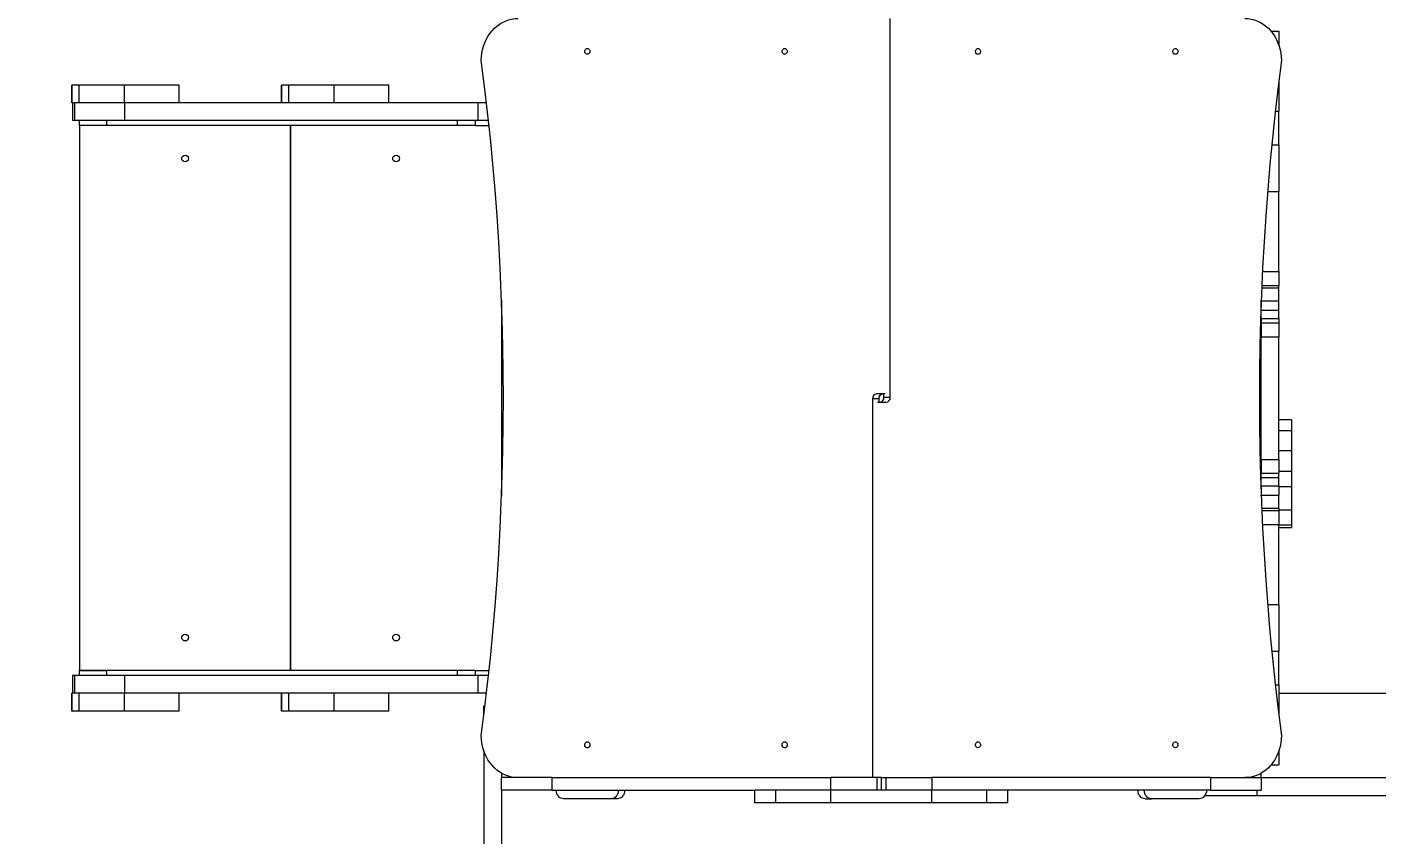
# Model space of a CAD drawing. Header units: millimetres. Extents: x -8939 to 8472, y -10604 to 8071.
# Drawn here: x -2507 to -907, y 3857 to 4814 of the extents above; entities that cross this region are included whole.
import ezdxf

# ---------------------------------------------------------------- set-up
doc = ezdxf.new("R2010")
doc.units = ezdxf.units.MM
for name, color, linetype in [('DIKOM_ОБЪЕКТ', 7, 'Continuous'), ('DIKOM_РАЗМЕР_ЗОНА', 7, 'Continuous'), ('DIKOM_РАЗМЕР_ОБЪЕКТА', 7, 'Continuous')]:
    doc.layers.add(name, color=color, linetype=linetype)
doc.styles.add('style1', font='arial.ttf', dxfattribs={"width": 0.8})
doc.dimstyles.new('1-50', dxfattribs={"dimtxt": 300, "dimasz": 200, "dimexe": 100, "dimexo": 0, "dimgap": 100, "dimtad": 1, "dimdec": 0, "dimtxsty": 'style1', "dimcen": 0, "dimclrd": 7, "dimclre": 7, "dimadec": 1, "dimazin": 2, "dimtfac": 1, "dimtdec": 0, "dimtmove": 0, "dimatfit": 3, "dimfxl": 0, "dimlwd": 25, "dimlwe": 18, "dimarcsym": 0})

# ---------------------------------------------------------------- blocks, each defined once
blk = doc.blocks.new('*D10')
at = {"layer": 'Defpoints', "color": 0, "transparency": 16777216}
for p in [(-1552.4, 6070.9), (-5993.5, -5179.1), (3962.9, -5179.1)]:
    blk.add_point(p, dxfattribs=at)
at = {"layer": 'DIKOM_РАЗМЕР_ОБЪЕКТА', "color": 7, "lineweight": 18, "transparency": 16777216}
for p, q in [((-1552.4, 6070.9), (-6093.5, 6070.9)), ((3962.9, -5179.1), (-6093.5, -5179.1))]:
    blk.add_line(p, q, dxfattribs=at)
at = {"layer": 'DIKOM_РАЗМЕР_ОБЪЕКТА', "color": 7, "lineweight": 25, "transparency": 16777216}
blk.add_line((-5993.5, 5870.9), (-5993.5, -4979.1), dxfattribs=at)
at = {"layer": 'DIKOM_РАЗМЕР_ОБЪЕКТА', "color": 7, "transparency": 16777216}
for points in [[(-6026.9, 5870.9), (-5960.2, 5870.9), (-5993.5, 6070.9)], [(-6026.9, -4979.1), (-5960.2, -4979.1), (-5993.5, -5179.1)]]:
    blk.add_solid(points, dxfattribs=at)
at = {"layer": 'DIKOM_РАЗМЕР_ОБЪЕКТА', "color": 0, "transparency": 16777216, "insert": (-6246.7, 1864), "char_height": 300, "attachment_point": 5, "rotation": 90, "style": 'style1'}
blk.add_mtext('11250', dxfattribs=at)
blk = doc.blocks.new('*D12')
at = {"layer": 'Defpoints', "color": 0, "transparency": 16777216}
for p in [(-8488.9, 8070.9), (-1804, 8070.9), (173.6, -6679.1)]:
    blk.add_point(p, dxfattribs=at)
at = {"layer": 'DIKOM_РАЗМЕР_ЗОНА', "color": 7, "lineweight": 18, "transparency": 16777216}
for p, q in [((-1804, 8070.9), (-8588.9, 8070.9)), ((173.6, -6679.1), (-8588.9, -6679.1))]:
    blk.add_line(p, q, dxfattribs=at)
at = {"layer": 'DIKOM_РАЗМЕР_ЗОНА', "color": 7, "lineweight": 25, "transparency": 16777216}
blk.add_line((-8488.9, -6479.1), (-8488.9, 7870.9), dxfattribs=at)
at = {"layer": 'DIKOM_РАЗМЕР_ЗОНА', "color": 7, "transparency": 16777216}
for points in [[(-8522.3, 7870.9), (-8455.6, 7870.9), (-8488.9, 8070.9)], [(-8522.3, -6479.1), (-8455.6, -6479.1), (-8488.9, -6679.1)]]:
    blk.add_solid(points, dxfattribs=at)
at = {"layer": 'DIKOM_РАЗМЕР_ЗОНА', "color": 0, "transparency": 16777216, "insert": (-8742.1, 2001.1), "char_height": 300, "attachment_point": 5, "rotation": 90, "style": 'style1'}
blk.add_mtext('14750', dxfattribs=at)

msp = doc.modelspace()

# ---------------------------------------------------------------- linework, layer by layer
at = {"layer": 'DIKOM_ОБЪЕКТ', "color": 7, "linetype": 'Continuous', "lineweight": 15}
for p, q in [((-1483.8, 4375), (-1483.8, 4824)), ((-1032.7, 4809), (-1023.3, 4809)), ((-1023.3, 4809), (-1023.3, 4792.2)), ((-1023.3, 4750.6), (-1023.3, 4714)), ((-2453.4, 4745), (-2453.4, 4724)), ((-2453.4, 4724), (-2453.4, 4745)), ((-2444.6, 4745), (-2453.4, 4745)), ((-2453.4, 4724), (-2453.4, 4745)), ((-2453.4, 4745), (-2453.4, 4745)), ((-2453.4, 4745), (-2453.4, 4745)), ((-2444.6, 4724), (-2444.6, 4745)), ((-2391, 4745), (-2444.6, 4745)), ((-2391, 4724), (-2391, 4745)), ((-2326.2, 4745), (-2391, 4745)), ((-2326.2, 4724), (-2326.2, 4745)), ((-2205.1, 4745), (-2205.1, 4724)), ((-2205.1, 4724), (-2205.1, 4745)), ((-2196.3, 4745), (-2205.1, 4745)), ((-2205.1, 4724), (-2205.1, 4745)), ((-2205.1, 4745), (-2205.1, 4745)), ((-2205.1, 4745), (-2205.1, 4745)), ((-2196.3, 4724), (-2196.3, 4745)), ((-2142.8, 4745), (-2196.3, 4745)), ((-2142.8, 4724), (-2142.8, 4745)), ((-2077.9, 4745), (-2142.8, 4745)), ((-2077.9, 4724), (-2077.9, 4745)), ((-2444.6, 4724), (-2453.4, 4724)), ((-2453.4, 4724), (-2453.4, 4724)), ((-2453.4, 4724), (-2453.4, 4724)), ((-2452.8, 4724), (-2452.8, 4703)), ((-2450.1, 4724), (-2452.8, 4724)), ((-2450.1, 4703), (-2450.1, 4724)), ((-2391, 4724), (-2444.6, 4724)), ((-2369.7, 4724), (-2391, 4724)), ((-2390.8, 4703), (-2390.8, 4724)), ((-1971.9, 4724), (-2390.8, 4724)), ((-1971.9, 4703), (-1971.9, 4724)), ((-1962.1, 4724), (-1971.9, 4724)), ((-2450.1, 4703), (-2452.8, 4703)), ((-2390.8, 4703), (-2450.1, 4703)), ((-2444.3, 4697), (-2444.3, 4703)), ((-2412, 4697), (-2412, 4703)), ((-1971.9, 4703), (-2390.8, 4703)), ((-1996.6, 4697), (-1996.6, 4703)), ((-1975.1, 4697), (-1975.1, 4703)), ((-1959.8, 4703), (-1971.9, 4703)), ((-1027.6, 4714), (-1023.3, 4714)), ((-1023.3, 4674), (-1023.3, 4714)), ((-2444.3, 4697), (-2444.3, 4051)), ((-2412.3, 4697), (-2444.3, 4697)), ((-2412, 4697), (-2443.2, 4697)), ((-1996.6, 4697), (-2412, 4697)), ((-2194.3, 4051), (-2194.3, 4697)), ((-2194.3, 4697), (-2194.3, 4051)), ((-1975.1, 4697), (-1996.6, 4697)), ((-1975.1, 4697), (-1959.2, 4697)), ((-1031.8, 4674), (-1023.3, 4674)), ((-1023.3, 4674), (-1023.3, 4618.7)), ((-1036.7, 4618.7), (-1023.3, 4618.7)), ((-1023.3, 4524), (-1023.3, 4618.7)), ((-1042.8, 4524), (-1023.3, 4524)), ((-1023.3, 4524), (-1023.3, 4507.3)), ((-1043.7, 4504.6), (-1023.3, 4504.6)), ((-1043.6, 4507.3), (-1023.3, 4507.3)), ((-1023.3, 4504.6), (-1023.3, 4507.3)), ((-1023.3, 4489.2), (-1023.3, 4504.6)), ((-1944.3, 4490.1), (-1944.3, 4257.8)), ((-1044.3, 4489.2), (-1044.3, 4490)), ((-1044.3, 4489.2), (-1023.3, 4489.2)), ((-1044.3, 4478.1), (-1044.3, 4489.2)), ((-1023.3, 4478.1), (-1023.3, 4489.2)), ((-1044.3, 4478.1), (-1023.3, 4478.1)), ((-1044.3, 4468.3), (-1044.3, 4478.1)), ((-1044.3, 4468.3), (-1023.3, 4468.3)), ((-1044.3, 4468.3), (-1044.3, 4463)), ((-1044.3, 4463), (-1023.3, 4463)), ((-1044.3, 4463), (-1044.3, 4446.7)), ((-1023.3, 4468.3), (-1023.3, 4478.1)), ((-1023.3, 4468.3), (-1023.3, 4463)), ((-1023.3, 4463), (-1023.3, 4446.7)), ((-1044.3, 4446.7), (-1023.3, 4446.7)), ((-1044.3, 4301.2), (-1044.3, 4446.7)), ((-1023.3, 4301.2), (-1023.3, 4446.7)), ((-1505, 4373), (-1505, 3924)), ((-1497.5, 4373), (-1505, 4373)), ((-1497.2, 4379), (-1499.8, 4379)), ((-1499.1, 4369), (-1491.6, 4369)), ((-1497.5, 4373), (-1497.5, 4369)), ((-1489.7, 4379), (-1497.2, 4379)), ((-1491.6, 4369), (-1489, 4369)), ((-1491.3, 4375), (-1491.3, 4379)), ((-1491.3, 4375), (-1483.8, 4375)), ((-1008.3, 4348.2), (-1023.3, 4348.2)), ((-1008.3, 4335.1), (-1023.3, 4335.1)), ((-1008.3, 4348.2), (-1008.3, 4335.1)), ((-1008.3, 4335.1), (-1008.3, 4311.4)), ((-1008.3, 4311.4), (-1023.3, 4311.4)), ((-1008.3, 4311.4), (-1008.3, 4286.8)), ((-1044.3, 4301.2), (-1023.3, 4301.2)), ((-1044.3, 4301.2), (-1044.3, 4284.9)), ((-1023.3, 4301.2), (-1023.3, 4284.9)), ((-1008.3, 4286.8), (-1023.3, 4286.8)), ((-1008.3, 4286.8), (-1008.3, 4268.9)), ((-1044.3, 4284.9), (-1023.3, 4284.9)), ((-1044.3, 4279.6), (-1044.3, 4284.9)), ((-1044.3, 4279.6), (-1023.3, 4279.6)), ((-1044.3, 4269.8), (-1044.3, 4279.6)), ((-1023.3, 4279.6), (-1023.3, 4284.9)), ((-1023.3, 4269.8), (-1023.3, 4279.6)), ((-1044.3, 4269.8), (-1023.3, 4269.8)), ((-1044.3, 4269.8), (-1044.3, 4258.7)), ((-1044.3, 4258.7), (-1023.3, 4258.7)), ((-1044.3, 4257.9), (-1044.3, 4258.7)), ((-1023.3, 4269.8), (-1023.3, 4258.7)), ((-1008.3, 4268.9), (-1023.3, 4268.9)), ((-1023.3, 4243.3), (-1023.3, 4258.7)), ((-1008.3, 4268.9), (-1008.3, 4241.2)), ((-1043.7, 4243.3), (-1023.3, 4243.3)), ((-1043.6, 4240.6), (-1023.3, 4240.6)), ((-1023.3, 4243.3), (-1023.3, 4240.6)), ((-1008.3, 4241.2), (-1023.3, 4241.2)), ((-1023.3, 4240.6), (-1023.3, 4223.9)), ((-1008.3, 4241.2), (-1008.3, 4223.3)), ((-1042.8, 4223.9), (-1023.3, 4223.9)), ((-1023.3, 4129.2), (-1023.3, 4223.9)), ((-1008.3, 4223.3), (-1023.3, 4223.3)), ((-1008.3, 4223.3), (-1008.3, 4220.6)), ((-1023.3, 4220.6), (-1008.3, 4220.6)), ((-1036.7, 4129.2), (-1023.3, 4129.2)), ((-1023.3, 4129.2), (-1023.3, 4074)), ((-1031.8, 4074), (-1023.3, 4074)), ((-1023.3, 4034), (-1023.3, 4074)), ((-2444.3, 4051), (-2412.3, 4051)), ((-2444.3, 4045), (-2444.3, 4051)), ((-2412, 4051), (-2443.2, 4051)), ((-1996.6, 4051), (-2412, 4051)), ((-2412, 4045), (-2412, 4051)), ((-1975.1, 4051), (-1996.6, 4051)), ((-1996.6, 4045), (-1996.6, 4051)), ((-1975.1, 4051), (-1959.2, 4051)), ((-1975.1, 4045), (-1975.1, 4051)), ((-2452.8, 4045), (-2452.8, 4024)), ((-2450.1, 4045), (-2452.8, 4045)), ((-2450.1, 4024), (-2450.1, 4045)), ((-2390.8, 4045), (-2450.1, 4045)), ((-2390.8, 4024), (-2390.8, 4045)), ((-1971.9, 4045), (-2390.8, 4045)), ((-1971.9, 4024), (-1971.9, 4045)), ((-1959.8, 4045), (-1971.9, 4045)), ((-1027.6, 4034), (-1023.3, 4034)), ((-1023.3, 4034), (-1023.3, 3997.4)), ((-2453.4, 4024), (-2453.4, 4003)), ((-2453.4, 4003), (-2453.4, 4024)), ((-2444.6, 4024), (-2453.4, 4024)), ((-2453.4, 4024), (-2453.4, 4024)), ((-2450.1, 4024), (-2452.8, 4024)), ((-2444.6, 4003), (-2444.6, 4024)), ((-2391, 4024), (-2444.6, 4024)), ((-2391, 4003), (-2391, 4024)), ((-2369.7, 4024), (-2391, 4024)), ((-1971.9, 4024), (-2390.8, 4024)), ((-2326.2, 4003), (-2326.2, 4024)), ((-2205.1, 4024), (-2205.1, 4003)), ((-2205.1, 4003), (-2205.1, 4024)), ((-2205.1, 4003), (-2205.1, 4024)), ((-2196.3, 4003), (-2196.3, 4024)), ((-2142.8, 4003), (-2142.8, 4024)), ((-2077.9, 4003), (-2077.9, 4024)), ((-1962.1, 4024), (-1971.9, 4024)), ((-1023.3, 4024), (-494.3, 4024)), ((-2444.6, 4003), (-2453.4, 4003)), ((-2453.4, 4003), (-2453.4, 4003)), ((-2391, 4003), (-2444.6, 4003)), ((-2326.2, 4003), (-2391, 4003)), ((-2196.3, 4003), (-2205.1, 4003)), ((-2205.1, 4003), (-2205.1, 4003)), ((-2205.1, 4003), (-2205.1, 4003)), ((-2142.8, 4003), (-2196.3, 4003)), ((-2077.9, 4003), (-2142.8, 4003)), ((-1965.3, 4009), (-1963.9, 4009)), ((-1965.3, 3997.3), (-1965.3, 4009)), ((-1965.3, 3955.7), (-1965.3, 3812.4)), ((-1023.3, 3955.7), (-1023.3, 3939)), ((-1032.7, 3939), (-1023.3, 3939)), ((-1944.3, 3929.2), (-1944.3, 3924)), ((-1944.3, 3909), (-1944.3, 3924)), ((-1884.3, 3924), (-1944.3, 3924)), ((-1884.3, 3909), (-1884.3, 3924)), ((-1884.3, 3924), (-1554.3, 3924)), ((-1554.3, 3909), (-1554.3, 3924)), ((-1499.5, 3924), (-1554.3, 3924)), ((-1499.5, 3909), (-1499.5, 3924)), ((-1494.3, 3924), (-1499.5, 3924)), ((-1494.3, 3909), (-1494.3, 3924)), ((-1494.3, 3924), (-1489.1, 3924)), ((-1489.1, 3924), (-1489.1, 3909)), ((-1489.1, 3924), (-1434.4, 3924)), ((-1434.4, 3924), (-1434.4, 3909)), ((-1104.4, 3924), (-1434.4, 3924)), ((-1104.4, 3924), (-1104.4, 3909)), ((-1104.4, 3924), (-1044.3, 3924)), ((-1044.3, 3924), (-1044.3, 3929.2)), ((-1044.3, 3924), (-1044.3, 3909)), ((-1044.3, 3924), (-494.3, 3924)), ((-1884.3, 3909), (-1944.3, 3909)), ((-1944.3, 3909), (-1944.3, 3812.4)), ((-1884.3, 3909), (-1644, 3909)), ((-1644.3, 3894), (-1644.3, 3909)), ((-1619.3, 3909), (-1644, 3909)), ((-1619.3, 3894), (-1619.3, 3909)), ((-1554.3, 3909), (-1619.3, 3909)), ((-1554.3, 3894), (-1554.3, 3909)), ((-1434.4, 3909), (-1554.3, 3909)), ((-1434.4, 3894), (-1434.4, 3909)), ((-1369.3, 3909), (-1434.4, 3909)), ((-1369.3, 3894), (-1369.3, 3909)), ((-1344.7, 3909), (-1369.3, 3909)), ((-1104.4, 3909), (-1344.7, 3909)), ((-1344.3, 3894), (-1344.3, 3909)), ((-1110.9, 3903), (-1049.3, 3903)), ((-1104.4, 3909), (-1044.3, 3909)), ((-1049.3, 3909), (-1049.3, 3903)), ((-1049.3, 3903), (-479.3, 3903)), ((-1814.6, 3899), (-1870.9, 3899)), ((-1807.1, 3899), (-1814.6, 3899)), ((-1619.3, 3894), (-1644.3, 3894)), ((-1554.3, 3894), (-1619.3, 3894)), ((-1434.4, 3894), (-1554.3, 3894)), ((-1369.3, 3894), (-1434.4, 3894)), ((-1344.3, 3894), (-1369.3, 3894)), ((-1181.6, 3899), (-1174.1, 3899)), ((-1117.8, 3899), (-1174.1, 3899))]:
    msp.add_line(p, q, dxfattribs=at)
at = {"layer": 'DIKOM_ОБЪЕКТ', "color": 7, "linetype": 'Continuous', "lineweight": 15, "flags": 128}
for points in [[(-1968.3, 4774), (-1968.1, 4778.3), (-1967.6, 4782.6), (-1966.8, 4786.9), (-1965.7, 4791.1), (-1964.2, 4795.1), (-1962.5, 4799), (-1960.5, 4802.6), (-1958.2, 4806.1), (-1955.6, 4809.3), (-1952.8, 4812.3), (-1949.8, 4814.9), (-1946.6, 4817.3), (-1943.3, 4819.3), (-1939.8, 4820.9), (-1936.2, 4822.3), (-1932.5, 4823.2), (-1928.8, 4823.8), (-1925, 4824)], [(-1063.6, 4824), (-1059.9, 4823.8), (-1056.1, 4823.2), (-1052.4, 4822.3), (-1048.8, 4820.9), (-1045.3, 4819.3), (-1042, 4817.3), (-1038.8, 4814.9), (-1035.8, 4812.3), (-1033, 4809.3), (-1030.5, 4806.1), (-1028.2, 4802.6), (-1026.1, 4799), (-1024.4, 4795.1), (-1022.9, 4791.1), (-1021.8, 4786.9), (-1021, 4782.6), (-1020.5, 4778.3), (-1020.3, 4774)], [(-1842.7, 4788.5), (-1841.7, 4788.3), (-1840.9, 4787.7), (-1840.2, 4786.9), (-1839.8, 4785.8), (-1839.7, 4784.7), (-1839.9, 4783.6), (-1840.5, 4782.6), (-1841.3, 4781.9), (-1842.2, 4781.5), (-1843.2, 4781.5), (-1844.2, 4781.9), (-1845, 4782.6), (-1845.5, 4783.6), (-1845.7, 4784.7), (-1845.7, 4785.8), (-1845.3, 4786.9), (-1844.6, 4787.7), (-1843.7, 4788.3), (-1842.7, 4788.5)], [(-1608.9, 4788.5), (-1607.9, 4788.3), (-1607, 4787.7), (-1606.4, 4786.9), (-1606, 4785.8), (-1605.9, 4784.7), (-1606.1, 4783.6), (-1606.7, 4782.6), (-1607.5, 4781.9), (-1608.4, 4781.5), (-1609.4, 4781.5), (-1610.3, 4781.9), (-1611.1, 4782.6), (-1611.7, 4783.6), (-1611.9, 4784.7), (-1611.8, 4785.8), (-1611.4, 4786.9), (-1610.8, 4787.7), (-1609.9, 4788.3), (-1608.9, 4788.5)], [(-1379.8, 4781.5), (-1380.8, 4781.6), (-1381.7, 4782.2), (-1382.4, 4783), (-1382.8, 4784.1), (-1382.9, 4785.2), (-1382.6, 4786.4), (-1382.1, 4787.3), (-1381.3, 4788), (-1380.3, 4788.4), (-1379.3, 4788.4), (-1378.4, 4788), (-1377.6, 4787.3), (-1377.1, 4786.4), (-1376.8, 4785.2), (-1376.9, 4784.1), (-1377.3, 4783), (-1378, 4782.2), (-1378.9, 4781.6), (-1379.8, 4781.5)], [(-1145.9, 4781.5), (-1146.9, 4781.6), (-1147.8, 4782.2), (-1148.5, 4783), (-1148.9, 4784.1), (-1149, 4785.2), (-1148.7, 4786.4), (-1148.2, 4787.3), (-1147.4, 4788), (-1146.4, 4788.4), (-1145.4, 4788.4), (-1144.5, 4788), (-1143.7, 4787.3), (-1143.2, 4786.4), (-1142.9, 4785.2), (-1143, 4784.1), (-1143.4, 4783), (-1144.1, 4782.2), (-1145, 4781.6), (-1145.9, 4781.5)], [(-1968.3, 3974), (-1964.4, 4004.5), (-1960.9, 4035.1), (-1957.6, 4065.8), (-1954.7, 4096.5), (-1952, 4127.2), (-1949.7, 4158), (-1947.7, 4188.8), (-1946, 4219.6), (-1944.6, 4250.5), (-1943.5, 4281.3), (-1942.7, 4312.2), (-1942.3, 4343.1), (-1942.1, 4374), (-1942.3, 4404.8), (-1942.7, 4435.7), (-1943.5, 4466.6), (-1944.6, 4497.5), (-1946, 4528.3), (-1947.7, 4559.1), (-1949.7, 4589.9), (-1952, 4620.7), (-1954.7, 4651.4), (-1957.6, 4682.1), (-1960.9, 4712.8), (-1964.4, 4743.4), (-1968.3, 4774)], [(-1020.3, 4774), (-1024.2, 4743.4), (-1027.8, 4712.8), (-1031, 4682.1), (-1034, 4651.4), (-1036.6, 4620.7), (-1038.9, 4589.9), (-1040.9, 4559.1), (-1042.6, 4528.3), (-1044, 4497.5), (-1045.1, 4466.6), (-1045.9, 4435.7), (-1046.4, 4404.8), (-1046.5, 4374), (-1046.4, 4343.1), (-1045.9, 4312.2), (-1045.1, 4281.3), (-1044, 4250.5), (-1042.6, 4219.6), (-1040.9, 4188.8), (-1038.9, 4158), (-1036.6, 4127.2), (-1034, 4096.5), (-1031, 4065.8), (-1027.8, 4035.1), (-1024.2, 4004.5), (-1020.3, 3974)], [(-1925, 3924), (-1928.8, 3924.1), (-1932.5, 3924.7), (-1936.2, 3925.7), (-1939.8, 3927), (-1943.3, 3928.6), (-1946.6, 3930.7), (-1949.8, 3933), (-1952.8, 3935.7), (-1955.6, 3938.6), (-1958.2, 3941.8), (-1960.5, 3945.3), (-1962.5, 3949), (-1964.2, 3952.8), (-1965.7, 3956.9), (-1966.8, 3961), (-1967.6, 3965.3), (-1968.1, 3969.6), (-1968.3, 3974)], [(-1020.3, 3974), (-1020.5, 3969.6), (-1021, 3965.3), (-1021.8, 3961), (-1022.9, 3956.9), (-1024.4, 3952.8), (-1026.1, 3949), (-1028.2, 3945.3), (-1030.5, 3941.8), (-1033, 3938.6), (-1035.8, 3935.7), (-1038.8, 3933), (-1042, 3930.7), (-1045.3, 3928.6), (-1048.8, 3927), (-1052.4, 3925.7), (-1056.1, 3924.7), (-1059.9, 3924.1), (-1063.6, 3924)], [(-1842.7, 3966.5), (-1841.7, 3966.3), (-1840.9, 3965.7), (-1840.2, 3964.9), (-1839.8, 3963.8), (-1839.7, 3962.7), (-1839.9, 3961.6), (-1840.5, 3960.6), (-1841.3, 3959.9), (-1842.2, 3959.5), (-1843.2, 3959.5), (-1844.2, 3959.9), (-1845, 3960.6), (-1845.5, 3961.6), (-1845.7, 3962.7), (-1845.7, 3963.8), (-1845.3, 3964.9), (-1844.6, 3965.7), (-1843.7, 3966.3), (-1842.7, 3966.5)], [(-1608.9, 3966.5), (-1607.9, 3966.3), (-1607, 3965.7), (-1606.4, 3964.9), (-1606, 3963.8), (-1605.9, 3962.7), (-1606.1, 3961.6), (-1606.7, 3960.6), (-1607.5, 3959.9), (-1608.4, 3959.5), (-1609.4, 3959.5), (-1610.3, 3959.9), (-1611.1, 3960.6), (-1611.7, 3961.6), (-1611.9, 3962.7), (-1611.8, 3963.8), (-1611.4, 3964.9), (-1610.8, 3965.7), (-1609.9, 3966.3), (-1608.9, 3966.5)], [(-1379.8, 3959.5), (-1380.8, 3959.6), (-1381.7, 3960.2), (-1382.4, 3961), (-1382.8, 3962.1), (-1382.9, 3963.2), (-1382.6, 3964.4), (-1382.1, 3965.3), (-1381.3, 3966), (-1380.3, 3966.4), (-1379.3, 3966.4), (-1378.4, 3966), (-1377.6, 3965.3), (-1377.1, 3964.4), (-1376.8, 3963.2), (-1376.9, 3962.1), (-1377.3, 3961), (-1378, 3960.2), (-1378.9, 3959.6), (-1379.8, 3959.5)], [(-1145.9, 3959.5), (-1146.9, 3959.6), (-1147.8, 3960.2), (-1148.5, 3961), (-1148.9, 3962.1), (-1149, 3963.2), (-1148.7, 3964.4), (-1148.2, 3965.3), (-1147.4, 3966), (-1146.4, 3966.4), (-1145.4, 3966.4), (-1144.5, 3966), (-1143.7, 3965.3), (-1143.2, 3964.4), (-1142.9, 3963.2), (-1143, 3962.1), (-1143.4, 3961), (-1144.1, 3960.2), (-1145, 3959.6), (-1145.9, 3959.5)], [(-1870.9, 3899), (-1872.6, 3899.1), (-1874.2, 3899.7), (-1875.7, 3900.6), (-1877, 3901.9), (-1878.1, 3903.4), (-1878.9, 3905.1), (-1879.4, 3907), (-1879.5, 3909)], [(-1805.9, 3909), (-1806.1, 3907), (-1806.6, 3905.1), (-1807.4, 3903.4), (-1808.5, 3901.9), (-1809.8, 3900.6), (-1811.3, 3899.7), (-1812.9, 3899.1), (-1814.6, 3899)], [(-1798.4, 3909), (-1798.6, 3907), (-1799.1, 3905.1), (-1799.9, 3903.4), (-1801, 3901.9), (-1802.3, 3900.6), (-1803.8, 3899.7), (-1805.4, 3899.1), (-1807.1, 3899)], [(-1181.6, 3899), (-1183.3, 3899.1), (-1184.9, 3899.7), (-1186.4, 3900.6), (-1187.7, 3901.9), (-1188.8, 3903.4), (-1189.6, 3905.1), (-1190.1, 3907), (-1190.3, 3909)], [(-1174.1, 3899), (-1175.8, 3899.1), (-1177.4, 3899.7), (-1178.9, 3900.6), (-1180.2, 3901.9), (-1181.3, 3903.4), (-1182.1, 3905.1), (-1182.6, 3907), (-1182.8, 3909)], [(-1109.1, 3909), (-1109.3, 3907), (-1109.8, 3905.1), (-1110.6, 3903.4), (-1111.7, 3901.9), (-1113, 3900.6), (-1114.5, 3899.7), (-1116.1, 3899.1), (-1117.8, 3899)]]:
    msp.add_lwpolyline(points, dxfattribs=at)
at = {"layer": 'DIKOM_ОБЪЕКТ', "color": 7, "linetype": 'Continuous', "lineweight": 15}
for centre in [(-2319.3, 4658), (-2069.3, 4658), (-2319.3, 4090), (-2069.3, 4090)]:
    msp.add_circle(centre, 4, dxfattribs=at)
for centre, start, end in [((-1499.3, 4373.3), 94.4052, 183.809), ((-1491.8, 4373.3), 94.4052, 183.809), ((-1496.9, 4374.6), 274.3943, 3.8017), ((-1489.4, 4374.6), 274.3903, 3.8057)]:
    msp.add_arc(centre, 5.64, start, end, dxfattribs=at)

# ---------------------------------------------------------------- dimensions: what is measured, and where the dimension line sits
at = {"layer": 'DIKOM_РАЗМЕР_ЗОНА'}
dim = msp.add_linear_dim(base=(-8488.9, 8070.9), p1=(173.6, -6679.1), p2=(-1804, 8070.9), angle=270, text='14750', dimstyle='1-50', dxfattribs=at)
dim.commit()
dim.dimension.update_dxf_attribs({"geometry": '*D12', "text_midpoint": (-8488.9, 2001.1), "dimtype": 160})
at = {"layer": 'DIKOM_РАЗМЕР_ОБЪЕКТА'}
dim = msp.add_linear_dim(base=(-5993.5, -5179.1), p1=(-1552.4, 6070.9), p2=(3962.9, -5179.1), angle=270, dimstyle='1-50', dxfattribs=at)
dim.commit()
dim.dimension.update_dxf_attribs({"geometry": '*D10', "text_midpoint": (-5993.5, 1864), "dimtype": 160})

doc.saveas('drawing.dxf')
